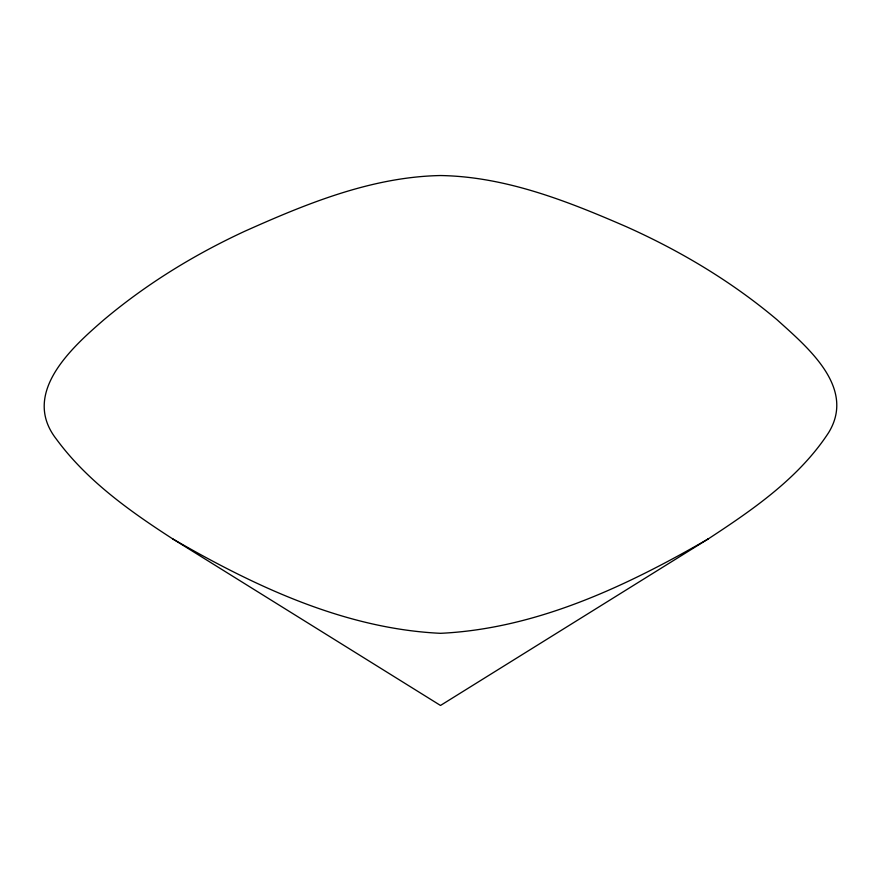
<?xml version="1.0" encoding="UTF-8"?>
<svg xmlns="http://www.w3.org/2000/svg" width="881" height="881" viewBox="0 0 881 881"><rect width="100%" height="100%" fill="white"/><g stroke="black" fill="none" stroke-linecap="round" stroke-linejoin="round"><path stroke-width="1.32" d="M708.258 538.908C752.969 509.603 799.045 478.02 828.691 432.538C856.2 387.409 807.183 347.07 777.108 319.803C731.836 281.634 680.561 250.997 626.589 226.824C567.584 201.187 505.705 176.596 440.5 175.539C371.749 176.861 306.698 203.566 244.808 231.24C194.327 254.609 146.477 283.946 103.892 319.803C71.229 348.017 20.737 393.62 56.472 439.267C87.01 480.795 129.881 511.222 172.742 538.908L440.5 705.461L708.258 538.908C626.336 586.217 536.419 628.781 440.5 633.318C344.581 628.781 254.664 586.217 172.742 538.908"/></g></svg>
